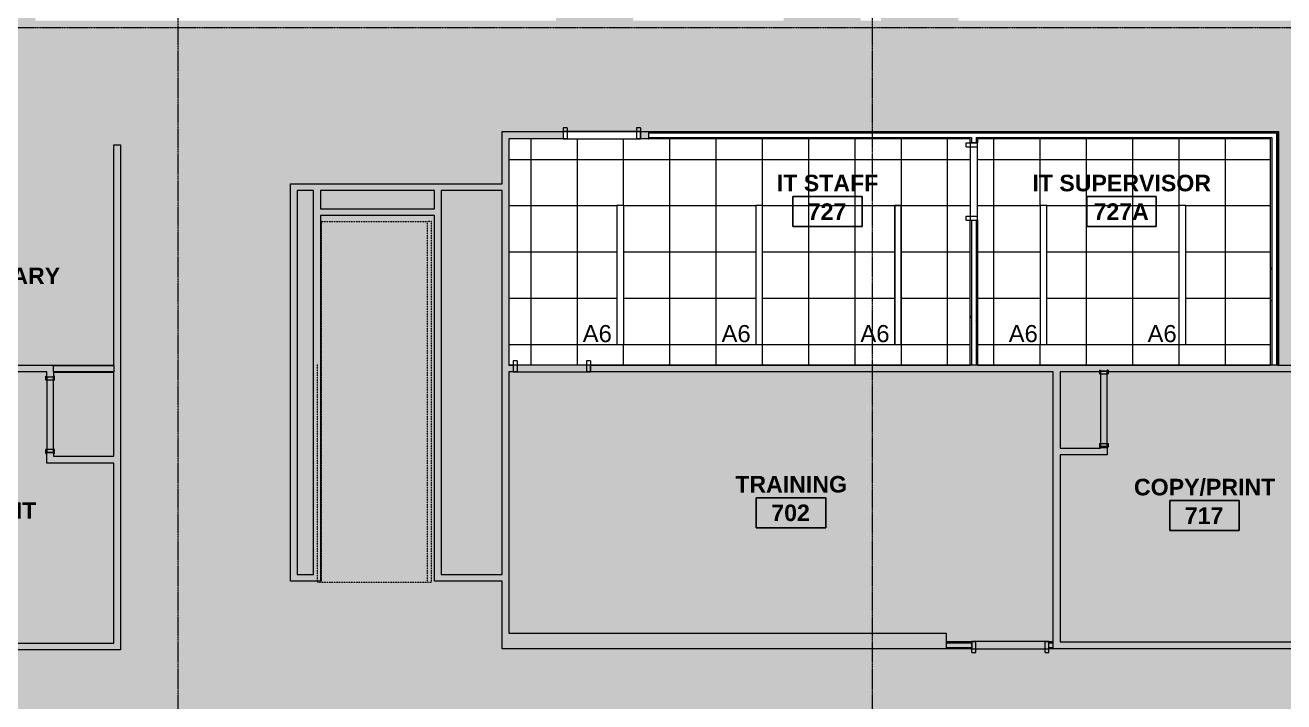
# Model space of a CAD drawing. Header units: inches. Extents: x -203 to 2908, y -968 to 768.
# Drawn here: x 515 to 1168, y 45 to 396 of the extents above; entities that cross this region are included whole.
import ezdxf

# ---------------------------------------------------------------- set-up
doc = ezdxf.new("R2010")
doc.units = ezdxf.units.IN
doc.header["$MEASUREMENT"] = 0
doc.linetypes.add('Grid Line 1_2_', pattern=[0.875, 0.5, -0.125, 0.125, -0.125])
doc.linetypes.add('Overhead 1_16_', pattern=[0.101562, 0.0625, -0.039062])
for name, color, linetype, lineweight in [('A-AREA-IDEN', 2, 'Continuous', 9), ('A-CLNG', 13, 'Continuous', 13), ('A-CLNG-PATT', 13, 'Continuous', 13), ('A-DETL-GENF', 92, 'Continuous', 9), ('A-DETL-THIN', 151, 'Continuous', 9), ('A-DOOR', 31, 'Continuous', 13), ('A-DOOR-FRAM', 31, 'Continuous', 20), ('A-WALL', 113, 'Continuous', 13), ('A-WALL-PATT', 111, 'Continuous', 13), ('E-LITE-EQPM', 33, 'Continuous', 9), ('E-LITE-EQPM-IDEN', 33, 'Continuous', 9), ('I-WALL', 2, 'Continuous', 13), ('S-GRID', 1, 'Continuous', 9), ('S-STRS-MBND', 31, 'Continuous', 13)]:
    doc.layers.add(name, color=color, linetype=linetype, lineweight=lineweight)
doc.styles.add('Arial', font='arial.ttf', dxfattribs={"height": 8.851796})
doc.styles.add('Swis721 Lt BT_B', font='', dxfattribs={"height": 8.583975})
doc.styles.get('Swis721 Lt BT_B').set_extended_font_data('Swis721 Lt BT', bold=True)
pattern_1 = [(0, (0, 0), (30.72, 7.68), [1.267, -21.773, 1.267, -21.773, -122.88]), (0, (0, 0), (30.72, 7.68), [-46.08, 1.267, -44.813, 1.267, -21.773, -53.76]), (0, (0, 0), (30.72, 7.68), [-115.2, 1.267, -14.093, 1.267, -37.133]), (120, (11.52, 3.84), (-22.011075, 22.7643), [1.267, -21.773, 1.267, -21.773, -122.88]), (120, (11.52, 3.84), (-22.011075, 22.7643), [-46.08, 1.267, -44.813, 1.267, -21.773, -53.76]), (120, (11.52, 3.84), (-22.011075, 22.7643), [-115.2, 1.267, -14.093, 1.267, -37.133]), (240, (15.36, 19.2), (-8.708925, -30.4443), [1.267, -21.773, 1.267, -21.773, -122.88]), (240, (15.36, 19.2), (-8.708925, -30.4443), [-46.08, 1.267, -44.813, 1.267, -21.773, -53.76]), (240, (15.36, 19.2), (-8.708925, -30.4443), [-115.2, 1.267, -14.093, 1.267, -37.133])]

# ---------------------------------------------------------------- blocks, each defined once
blk = doc.blocks.new('Single Flush - OTJ_SOLIDFLUSH_ALUM-5610241-LEVEL 7 - RCP')
at = {"layer": 'A-DOOR-FRAM', "color": 8}
for p, q in [((-20, -3.875), (-20, 1.875)), ((-20, 1.875), (-18, 1.875)), ((-18, -3.875), (-18, 1.875)), ((18.000004, -3.875), (18.000004, 1.875)), ((18.000004, 1.875), (20.000004, 1.875)), ((20.000004, -3.875), (20.000004, 1.875)), ((-20, -3.875), (-18, -3.875)), ((18.000004, -3.875), (20.000004, -3.875))]:
    blk.add_line(p, q, dxfattribs=at)
blk = doc.blocks.new('Double Flush - Int-F-WDMF-36_ x 84_-4824208-LEVEL 7 - RCP')
at = {"layer": 'A-DOOR-FRAM', "color": 8}
for p, q in [((-20, 2.25), (-18, 2.25)), ((-20, 2.25), (-20, 1.75)), ((-20, 1.75), (-19.5, 1.75)), ((-19.5, -1.75), (-19.5, 1.75)), ((-18, -2.25), (-18, 2.25)), ((18.000004, -2.25), (18.000004, 2.25)), ((18.000004, 2.25), (20.000004, 2.25)), ((19.500004, 1.75), (20.000004, 1.75)), ((19.500004, -1.75), (19.500004, 1.75)), ((20.000004, 2.25), (20.000004, 1.75)), ((-20, -1.75), (-19.5, -1.75)), ((-20, -2.25), (-20, -1.75)), ((-20, -2.25), (-18, -2.25)), ((18.000004, -2.25), (20.000004, -2.25)), ((19.500004, -1.75), (20.000004, -1.75)), ((20.000004, -2.25), (20.000004, -1.75))]:
    blk.add_line(p, q, dxfattribs=at)
blk = doc.blocks.new('Single Flush - SOLIDFLUSH_ALUM_No Lites-5611453-LEVEL 7 - RCP')
at = {"layer": 'A-DOOR-FRAM'}
for p, q in [((-20, 3.875), (-20, -1.875)), ((-20, 3.875), (-18, 3.875)), ((-18, 3.875), (-18, -1.875)), ((18.000004, 3.875), (18.000004, -1.875)), ((18.000004, 3.875), (20.000004, 3.875)), ((20.000004, 3.875), (20.000004, -1.875)), ((-20, -1.875), (-18, -1.875)), ((18.000004, -1.875), (20.000004, -1.875))]:
    blk.add_line(p, q, dxfattribs=at)
blk = doc.blocks.new('Single Flush - SOLIDFLUSH_ALUM_No Lites-5611443-LEVEL 7 - RCP')
at = {"layer": 'A-DOOR-FRAM'}
for p, q in [((-20, -4), (-20, 1.75)), ((-20, 1.75), (-18, 1.75)), ((-18, -4), (-18, 1.75)), ((18.000004, -4), (18.000004, 1.75)), ((18.000004, 1.75), (20.000004, 1.75)), ((20.000004, -4), (20.000004, 1.75)), ((-20, -4), (-18, -4)), ((18.000004, -4), (20.000004, -4))]:
    blk.add_line(p, q, dxfattribs=at)
blk = doc.blocks.new('Single Flush - SOLIDFLUSH_ALUM__CLEAR VIEWLIGHT-5607659-LEVEL 7 - RCP')
at = {"layer": 'A-DOOR-FRAM'}
for p, q in [((-20, -3.875), (-20, 1.875)), ((-20, 1.875), (-18, 1.875)), ((-18, -3.875), (-18, 1.875)), ((18.000004, -3.875), (18.000004, 1.875)), ((18.000004, 1.875), (20.000004, 1.875)), ((20.000004, -3.875), (20.000004, 1.875)), ((-20, -3.875), (-18, -3.875)), ((18.000004, -3.875), (20.000004, -3.875))]:
    blk.add_line(p, q, dxfattribs=at)
blk = doc.blocks.new('a-light Accolade D5 - Recessed - Ceiling or Wall - 6_0_-5100001-LEVEL 7 - RCP')
at = {"layer": 'E-LITE-EQPM'}
for p, q in [((-35.88, -2.33), (-35.88, 1.06)), ((-35.88, 1.06), (35.93, 1.06)), ((35.93, 1.06), (35.93, -2.33)), ((35.93, -2.33), (-35.88, -2.33))]:
    blk.add_line(p, q, dxfattribs=at)
blk = doc.blocks.new('Room Tag - Room Name and Number-3379422-LEVEL 7 - RCP')
at = {"layer": 'A-AREA-IDEN'}
for p, q in [((-0.1881, -0.1636), (-0.1881, -0.0018)), ((-0.1881, -0.0018), (0.1869, -0.0018)), ((0.1869, -0.0018), (-0.1881, -0.0018)), ((-0.1881, -0.0018), (-0.1881, -0.1636)), ((0.1869, -0.0018), (0.1869, -0.1636)), ((0.1869, -0.1636), (0.1869, -0.0018)), ((0.1869, -0.1636), (-0.1881, -0.1636)), ((-0.1881, -0.1636), (0.1869, -0.1636))]:
    blk.add_line(p, q, dxfattribs=at)

msp = doc.modelspace()

# ---------------------------------------------------------------- hatches: boundary and pattern name
at = {"layer": 'A-CLNG-PATT'}
h = msp.add_hatch(dxfattribs=at)
h.set_pattern_fill('FP_7', color=256, style=0, pattern_type=2)
h.set_pattern_definition([(0, (873.726, 254.325), (0, -24), []), (270, (873.726, 254.325), (-24, -1e-15), [])])
h.paths.add_polyline_path([(766.45, 219.73), (1005.43, 219.73), (1005.43, 336.95), (766.27, 336.95), (766.29, 219.73), (766.44, 219.73)], flags=0)
h.paths.add_polyline_path([(822.26, 230.37), (822.26, 302.37), (825.82, 302.37), (825.82, 230.37)], flags=0)
h.paths.add_polyline_path([(897.82, 230.37), (894.26, 230.37), (894.3, 302.37), (897.82, 302.37), (897.82, 299.43)], flags=0)
h.paths.add_polyline_path([(966.26, 230.37), (966.26, 302.37), (969.82, 302.37), (969.82, 230.37)], flags=0)
h.paths.add_polyline_path([(882.09, 239.73), (881.32, 239.83), (880.54, 240.17), (879.97, 240.61), (879.49, 241.23), (879.19, 241.95), (879.09, 242.73), (879.19, 243.51), (879.49, 244.23), (879.97, 244.85), (880.59, 245.33), (881.32, 245.63), (882.09, 245.73), (882.87, 245.63), (883.59, 245.33), (884.21, 244.85), (884.69, 244.23), (884.99, 243.51), (885.09, 242.73), (884.99, 241.95), (884.69, 241.23), (884.21, 240.61), (883.59, 240.13), (882.87, 239.83)], flags=0)
h.paths.add_polyline_path([(881.78, 310.68), (881, 310.78), (880.28, 311.08), (879.66, 311.56), (879.18, 312.18), (878.88, 312.9), (878.78, 313.68), (878.88, 314.46), (879.18, 315.18), (879.66, 315.8), (880.28, 316.28), (881, 316.58), (881.78, 316.68), (882.55, 316.58), (883.28, 316.28), (883.9, 315.8), (884.38, 315.18), (884.67, 314.46), (884.78, 313.68), (884.67, 312.9), (884.38, 312.18), (883.9, 311.56), (883.28, 311.08), (882.55, 310.78)], flags=0)
h = msp.add_hatch(dxfattribs=at)
h.set_pattern_fill('FP_8', color=256, style=0, pattern_type=2)
h.set_pattern_definition([(0, (1041.726, 278.325), (0, -24), []), (270, (1041.726, 278.325), (-24, -1e-15), [])])
h.paths.add_polyline_path([(1009.23, 219.73), (1161.18, 219.73), (1161.18, 336.95), (1009.18, 336.95), (1009.22, 219.73)], flags=0)
h.paths.add_polyline_path([(1045.21, 230.37), (1041.65, 230.37), (1041.65, 302.37), (1045.21, 302.37), (1045.21, 299.43)], flags=0)
h.paths.add_polyline_path([(1113.65, 230.37), (1113.65, 302.37), (1117.21, 302.37), (1117.21, 230.37)], flags=0)
h.paths.add_polyline_path([(1122.09, 239.73), (1121.32, 239.83), (1120.59, 240.13), (1119.97, 240.61), (1119.49, 241.23), (1119.19, 241.95), (1119.09, 242.73), (1119.19, 243.51), (1119.49, 244.23), (1119.97, 244.85), (1120.59, 245.33), (1121.32, 245.63), (1122.09, 245.73), (1122.87, 245.63), (1123.59, 245.33), (1124.21, 244.85), (1124.69, 244.23), (1124.99, 243.51), (1125.09, 242.73), (1124.99, 241.95), (1124.69, 241.23), (1124.21, 240.61), (1123.59, 240.13), (1122.87, 239.83)], flags=0)
h.paths.add_polyline_path([(1122.09, 310.68), (1121.32, 310.78), (1120.59, 311.08), (1119.97, 311.56), (1119.49, 312.18), (1119.19, 312.9), (1119.09, 313.68), (1119.19, 314.46), (1119.49, 315.18), (1119.97, 315.8), (1120.59, 316.28), (1121.32, 316.58), (1122.09, 316.68), (1122.87, 316.58), (1123.59, 316.28), (1124.21, 315.8), (1124.69, 315.18), (1124.99, 314.46), (1125.09, 313.68), (1124.99, 312.9), (1124.69, 312.18), (1124.21, 311.56), (1123.59, 311.08), (1122.87, 310.78)], flags=0)
at = {"layer": 'A-DETL-GENF'}
h = msp.add_hatch(color=9, dxfattribs=at)
h.paths.add_polyline_path([(131.76, -847.99), (290.74, -780.5), (225.6, -627.04), (211.09, -633.2), (209.28, -628.94), (209.42, -628.88), (203.59, -616.37), (207.78, -614.42), (213.68, -627.08), (295.77, -592.23), (297.58, -596.49), (229.86, -625.23), (295, -778.69), (401.08, -733.65), (335.95, -580.2), (334.4, -580.86), (332.59, -576.6), (420.96, -539.09), (422.76, -543.35), (340.21, -578.39), (405.34, -731.84), (511.69, -686.69), (511.69, -619.13), (494.67, -619.13), (494.67, -614.13), (492.17, -614.13), (492.17, -540), (465.42, -540), (465.42, -525.24), (459.58, -527.72), (457.78, -523.46), (465.42, -520.22), (465.42, -507.38), (497.17, -507.38), (497.17, -511.56), (497.67, -511.56), (497.67, -516.56), (497.17, -516.56), (497.17, -614.13), (658.09, -614.13), (718.7, -588.4), (718.7, -513.05), (720.73, -513.05), (720.73, -508.94), (744.73, -508.94), (744.73, -513.19), (757.98, -510.06), (757.98, -505.44), (677.12, -505.36), (677.12, -505.44), (626.98, -505.44), (626.98, -505.32), (560.67, -505.32), (560.67, -516.56), (537.67, -516.56), (537.67, -511.56), (555.67, -511.56), (555.67, -395.31), (560.67, -395.31), (560.67, -438.44), (560.17, -438.44), (560.17, -441.94), (560.67, -441.94), (560.67, -498.32), (619.98, -498.32), (619.98, -477.94), (626.98, -477.94), (626.98, -501.94), (757.98, -501.94), (757.98, -376.94), (625.46, -376.94), (625.46, -433.44), (624.19, -433.44), (624.19, -433.94), (625.46, -433.94), (625.46, -441.94), (600.17, -441.94), (600.17, -438.44), (621.96, -438.44), (621.96, -303.25), (601.17, -303.25), (601.17, -299.75), (634.61, -299.75), (634.61, -357.01), (793.96, -357.01), (793.96, -230.99), (634.98, -230.99), (634.98, -254.99), (560.67, -254.98), (560.67, -299.75), (561.17, -299.75), (561.17, -303.25), (560.67, -303.25), (560.67, -346.75), (555.67, -346.75), (555.67, -249.98), (575.84, -249.98), (575.84, -200.84), (587.09, -200.84), (587.09, -243.74), (631.48, -243.74), (631.48, -224.99), (675.98, -224.99), (675.98, -160.84), (555.74, -160.84), (555.74, 0.66), (596.73, 0.66), (596.73, -16.34), (638.73, -16.34), (638.73, 0.66), (700.73, 0.66), (700.73, -16.34), (742.73, -16.34), (742.73, 0.66), (804.73, 0.66), (804.73, -16.34), (846.73, -16.34), (846.73, 0.66), (908.73, 0.66), (908.73, -16.34), (950.73, -16.34), (950.73, 0.66), (993.73, 0.66), (993.73, -121.74), (988.73, -121.74), (988.73, -121.34), (980.11, -121.34), (980.11, -122.59), (769.74, -122.59), (769.74, -217.72), (963.74, -217.72), (963.74, -199.94), (988.73, -199.94), (988.73, -161.74), (993.73, -161.74), (993.73, -227.33), (968.74, -227.33), (968.74, -227.44), (963.74, -227.44), (963.74, -224.72), (769.74, -224.72), (769.74, -224.99), (799.96, -224.99), (799.96, -303.86), (963.74, -303.86), (963.74, -267.44), (968.74, -267.44), (968.74, -284.3), (1048.58, -284.3), (1048.57, -116.84), (1052.07, -116.84), (1052.06, -76.84), (1048.57, -76.84), (1048.56, 0.1), (1552.61, 0.1), (1552.61, 338), (1723.3, 338), (1723.3, 351.59), (1731.86, 351.59), (1731.86, 355.59), (1736.48, 355.59), (1736.48, 351.59), (1910.23, 351.59), (1910.23, 580.43), (-120.35, 580.43), (-120.35, 406.96), (53.87, 406.96), (53.87, 426.96), (70.73, 426.96), (70.73, 422.34), (58.49, 422.34), (58.49, 402.34), (58.05, 402.34), (58.05, 327.65), (54.3, 327.65), (54.3, 402.34), (-120.35, 402.34), (-120.35, 286.96), (54.3, 286.96), (54.3, 287.65), (58.05, 287.65), (58.05, 279.65), (54.3, 279.65), (54.3, 282.34), (-120.35, 282.34), (-120.35, 166.96), (54.3, 166.96), (54.3, 239.65), (58.05, 239.65), (58.05, 160.65), (54.3, 160.65), (54.3, 162.34), (-120.35, 162.34), (-120.35, 0.55), (-80.76, 0.55), (-80.76, -12.89), (54.3, -12.89), (54.3, 120.65), (58.05, 120.65), (58.05, -20.2), (54.3, -20.2), (54.3, -17.52), (-80.76, -17.52), (-80.76, -30.95), (-120.35, -30.95), (-120.35, -193.04), (54.3, -193.04), (54.3, -60.2), (58.05, -60.2), (58.05, -218.21), (72.52, -252.29), (69.07, -253.76), (54.3, -218.97), (54.3, -197.66), (-120.35, -197.66), (-120.35, -254.17), (-74.96, -361.1), (84.5, -290.1), (84.7, -290.58), (88.16, -289.11), (140.82, -413.14), (137.36, -414.61), (86.31, -294.36), (-73.15, -365.35), (42.67, -638.13), (201.92, -566.67), (175.4, -504.2), (178.85, -502.74), (207.15, -569.39), (190.31, -576.95), (190.88, -578.17), (186.68, -580.12), (186.09, -578.85), (44.47, -642.39), (120.79, -822.14)], flags=0)
h.paths.add_polyline_path([(225.76, -805.76), (216.38, -783.67), (238.47, -774.29), (247.85, -796.38), (232.98, -802.69)], flags=0)
h.paths.add_polyline_path([(446.67, -711.97), (437.29, -689.88), (459.38, -680.5), (468.76, -702.59), (455.33, -708.29)], flags=0)
h.paths.add_polyline_path([(516.31, -684.73), (893.34, -524.65), (967.94, -524.65), (967.94, -523.31), (944.23, -523.31), (944.23, -523.6), (744.73, -523.6), (744.73, -532.94), (723.7, -532.94), (723.7, -561.42), (744.73, -561.42), (744.73, -585.42), (723.7, -585.42), (723.7, -591.71), (659.11, -619.13), (590.81, -619.13), (590.81, -647.06), (516.73, -647.06), (516.73, -643.56), (587.31, -643.56), (587.31, -619.13), (516.31, -619.13), (516.31, -647.06)], flags=0)
h.paths.add_polyline_path([(494.8, -99.48), (491.3, -99.48), (491.29, -3.4), (380.79, -3.4), (380.8, -149.23), (491.3, -149.22), (491.31, -139.48), (494.8, -139.48), (494.8, -99.48)], flags=0)
h.paths.add_polyline_path([(262.35, -545.88), (246.3, -508.06), (353.1, -462.71), (227.52, -166.92), (120.79, -212.45), (111.01, -189.4), (111.01, 5.62), (114.76, 5.62), (114.76, -29.22), (206.98, -29.22), (206.98, 5.62), (253.21, 5.62), (256.4, 0.1), (258.31, 0.1), (258.31, -3.4), (257.26, -3.4), (257.26, -33.09), (236.48, -33.09), (236.48, -149.24), (377.3, -149.23), (377.29, -3.4), (298.31, -3.4), (298.31, 0.1), (494.79, 0.1), (494.81, -201.31), (491.31, -201.31), (491.3, -152.72), (236.48, -152.74), (236.48, -179.07), (297.94, -323.84), (491.32, -323.82), (491.32, -321.75), (494.82, -321.75), (494.83, -446.72), (415.96, -480.36), (414.59, -477.14), (491.33, -444.4), (491.32, -327.32), (299.43, -327.34), (370.94, -495.76), (377.8, -492.83), (379.17, -496.05), (369.08, -500.35), (354.47, -465.93), (287.28, -494.46), (301.97, -529.06), (263.06, -545.58)], flags=0)
h.paths.add_polyline_path([(263.06, -541.78), (297.38, -527.21), (284.06, -495.83), (271.83, -501.02), (281.21, -523.11), (259.11, -532.49), (262.35, -540.12)], flags=0)
h.paths.add_polyline_path([(3.31, -538.98), (-6.07, -516.89), (16.02, -507.51), (19.36, -515.37), (155.59, -457.53), (153, -451.43), (156.45, -449.96), (163.22, -465.92), (159.77, -467.38), (157.39, -461.78), (21.16, -519.62), (25.4, -529.6), (16.02, -533.58)], flags=0)
h.paths.add_polyline_path([(492.01, -535.38), (492.17, -535.38), (492.17, -532.94), (471.73, -532.94), (471.73, -512), (470.05, -512.04), (470.05, -535.38), (471.73, -535.38)], flags=0)
h.paths.add_polyline_path([(1595.74, -524.65), (1723.7, -524.65), (1723.7, -377.36), (1552.61, -377.36), (1552.61, -347.49), (1539.3, -347.49), (1539.3, -343.74), (1552.61, -343.74), (1552.61, -123.41), (1491.14, -123.41), (1491.14, -287.8), (1483.46, -287.8), (1483.46, -284.3), (1487.64, -284.3), (1487.64, -123.74), (1052.07, -123.74), (1052.08, -284.3), (1443.46, -284.3), (1443.46, -287.8), (1413.3, -287.8), (1413.3, -343.74), (1450.3, -343.74), (1450.3, -347.49), (1376.3, -347.49), (1376.3, -524.65), (1491.98, -524.65), (1491.98, -347.49), (1490.3, -347.49), (1490.3, -343.74), (1499.3, -343.74), (1499.3, -347.49), (1496.61, -347.49), (1496.61, -524.65), (1566.73, -524.65)], flags=0)
h.paths.add_polyline_path([(1542.73, -523.31), (1542.73, -499.31), (1566.73, -499.31), (1566.73, -523.31), (1552.61, -523.31)], flags=0)
h.paths.add_polyline_path([(744.73, -520.1), (940.73, -520.1), (940.73, -497.31), (944.23, -497.31), (944.23, -500.81), (963.74, -500.81), (963.74, -457.44), (946.48, -457.44), (946.48, -308.86), (799.96, -308.86), (799.96, -363.01), (625.46, -363.01), (625.46, -370.94), (763.98, -370.94), (763.98, -513.56), (744.73, -513.56), (744.73, -520.02)], flags=0)
h.paths.add_polyline_path([(963.74, -452.44), (963.74, -308.86), (951.48, -308.86), (951.48, -452.44)], flags=0)
h.paths.add_polyline_path([(631.11, -357.01), (631.11, -303.25), (625.46, -303.25), (625.46, -357.01)], flags=0)
h.paths.add_polyline_path([(491.32, -281.75), (491.32, -225.31), (471.73, -225.31), (471.73, -201.31), (494.81, -201.31), (494.81, -281.75), (491.32, -281.75)], flags=0)
h.paths.add_polyline_path([(739.48, -224.99), (766.24, -224.99), (766.24, -204.81), (679.48, -204.81), (679.48, -224.99), (681.53, -224.99)], flags=0)
h.paths.add_polyline_path([(766.24, -201.31), (766.24, -119.34), (679.48, -119.34), (679.48, -201.31), (739.48, -201.31)], flags=0)
h.paths.add_polyline_path([(232.98, -170.83), (232.98, -164.59), (230.74, -165.55), (232.87, -170.56)], flags=0)
h.paths.add_polyline_path([(668.23, -146.84), (668.23, -111.34), (771.73, -111.34), (771.73, -24.34), (569.74, -24.34), (569.74, -146.84), (584.66, -146.84)], flags=0)
h.paths.add_polyline_path([(1052.07, -120.24), (1162.56, -120.24), (1162.56, -3.4), (1052.06, -3.4), (1052.07, -120.24)], flags=0)
h.paths.add_polyline_path([(1203.94, -120.24), (1487.64, -120.24), (1487.64, -117.99), (1491.14, -117.99), (1491.14, -77.99), (1487.64, -77.99), (1487.64, -3.4), (1268.73, -3.4), (1268.73, -29.34), (1240.73, -29.34), (1240.73, -3.4), (1166.06, -3.4), (1166.06, -120.24)], flags=0)
h.paths.add_polyline_path([(775.23, -111.34), (979.73, -111.34), (979.73, -24.34), (775.23, -24.34), (775.23, -97.33)], flags=0)
h.paths.add_polyline_path([(253.51, -29.34), (253.51, -1.91), (251.19, 2.12), (210.48, 2.12), (210.48, -29.22), (220.73, -29.22), (220.73, -1.34), (248.73, -1.34), (248.73, -29.34)], flags=0)
h.paths.add_polyline_path([(-120.35, -27.45), (-84.26, -27.45), (-84.26, -27.34), (-117.75, -27.34), (-117.75, -2.95), (-120.35, -2.95), (-120.35, -27.34)], flags=0)
h.paths.add_polyline_path([(364.85, 72.69), (159.58, 72.67), (159.58, 76.17), (236.85, 76.18), (236.85, 164.65), (114.51, 164.64), (114.51, 76.17), (119.58, 76.17), (119.58, 72.67), (111.01, 72.67), (111.01, 168.14), (236.84, 168.15), (236.84, 330.14), (118.59, 330.14), (118.59, 333.64), (240.34, 333.64), (240.34, 219.65), (561.34, 219.65), (561.34, 333.9), (564.84, 333.9), (564.85, 72.2), (435.18, 72.2), (435.18, 104.84), (438.68, 104.84), (438.68, 75.7), (561.35, 75.7), (561.34, 168.96), (526.67, 168.96), (526.7, 174.46), (530.17, 174.46), (530.17, 172.46), (561.34, 172.46), (561.34, 215.96), (530.17, 215.96), (530.17, 213.46), (526.67, 213.46), (526.67, 216.15), (402.59, 216.15), (402.6, 140.7), (439.25, 140.7), (439.25, 137.2), (361.25, 137.2), (361.25, 140.7), (382.34, 140.7), (382.34, 216.15), (240.34, 216.15), (240.35, 76.18), (361.35, 76.19), (361.35, 102.19), (364.85, 102.19), (364.85, 76.18)], flags=0)
h.paths.add_polyline_path([(1048.55, 72.75), (1048.55, 216.22), (808.52, 216.2), (808.52, 219.7), (768.52, 219.69), (768.52, 216.19), (766.27, 216.19), (766.27, 80.75), (992.98, 80.75), (992.98, 72.75), (762.77, 72.75), (762.77, 107.71), (727.68, 107.71), (727.68, 297.2), (668.48, 297.2), (668.48, 107.71), (652.98, 107.71), (652.98, 313.68), (762.77, 313.68), (762.77, 340.7), (1165.23, 340.7), (1165.23, 219.73), (1487.62, 219.75), (1487.62, 333.75), (1491.12, 333.75), (1491.12, 213.95), (1487.62, 213.95), (1487.62, 216.25), (1376.43, 216.24), (1376.43, 76.27), (1487.62, 76.28), (1487.62, 173.95), (1491.12, 173.95), (1491.12, 72.78), (1248.55, 72.76), (1248.55, 102.26), (1252.05, 102.26), (1252.05, 76.26), (1372.93, 76.27), (1372.93, 216.24), (1214.29, 216.23), (1214.3, 179.03), (1252.05, 179.03), (1252.05, 175.53), (1231.05, 175.53), (1231.05, 140.76), (1252.05, 140.76), (1252.05, 137.26), (1173.05, 137.26), (1173.05, 140.76), (1210.8, 140.76), (1210.79, 216.23), (1076.5, 216.22), (1076.5, 216.65), (1073, 216.65), (1073, 216.22), (1052.05, 216.22), (1052.05, 176.65), (1073, 176.65), (1073, 177.65), (1076.5, 177.65), (1076.5, 173.15), (1052.05, 173.15), (1052.05, 76.25), (1173.05, 76.26), (1173.05, 102.26), (1176.55, 102.26), (1176.55, 72.76), (1048.55, 72.75)], flags=0)
h.paths.add_polyline_path([(762.77, 111.21), (762.77, 310.18), (731.18, 310.18), (731.18, 111.21), (739.48, 111.21)], flags=0)
h.paths.add_polyline_path([(656.48, 111.21), (664.98, 111.21), (664.98, 310.18), (656.48, 310.18), (656.48, 119.71)], flags=0)
h.paths.add_polyline_path([(399.1, 140.7), (399.09, 216.15), (385.84, 216.15), (385.84, 140.7), (399.09, 140.7)], flags=0)
h.paths.add_polyline_path([(1227.55, 140.76), (1227.55, 175.53), (1214.3, 175.53), (1214.3, 140.76)], flags=0)
h.paths.add_polyline_path([(668.48, 300.7), (727.68, 300.7), (727.68, 310.18), (668.48, 310.18), (668.48, 309.16)], flags=0)
h.paths.add_polyline_path([(1731.86, 395.59), (1731.86, 410.27), (1678.92, 410.27), (1678.92, 398.15), (1599.73, 398.15), (1599.73, 402.77), (1674.3, 402.77), (1674.3, 414.9), (1731.86, 414.9), (1731.86, 580.15), (1736.48, 580.15), (1736.48, 395.59)], flags=0)
h.paths.add_polyline_path([(1552.17, 398.15), (1548.73, 398.15), (1548.73, 402.77), (1552.17, 402.77), (1552.17, 548.15), (1556.8, 548.15), (1556.8, 402.77), (1559.73, 402.77), (1559.73, 398.15), (1552.61, 398.15)], flags=0)
h.paths.add_polyline_path([(1487.62, 398.15), (1299.73, 398.15), (1299.73, 402.77), (1432.42, 402.77), (1432.42, 580.15), (1437.05, 580.15), (1437.05, 402.77), (1508.73, 402.77), (1508.73, 398.15), (1491.12, 398.15)], flags=0)
h.paths.add_polyline_path([(1259.73, 398.15), (1248.73, 398.15), (1248.73, 402.77), (1252.17, 402.77), (1252.17, 550.15), (1256.8, 550.15), (1256.8, 402.77), (1259.73, 402.77)], flags=0)
h.paths.add_polyline_path([(1045.21, 398.15), (999.23, 398.15), (999.23, 402.77), (1132.42, 402.77), (1132.42, 580.15), (1137.05, 580.15), (1137.05, 402.77), (1208.73, 402.77), (1208.73, 398.15), (1049.12, 398.15)], flags=0)
h.paths.add_polyline_path([(959.23, 398.15), (948.73, 398.15), (948.73, 402.77), (952.17, 402.77), (952.17, 548.65), (956.8, 548.65), (956.8, 402.77), (959.23, 402.77)], flags=0)
h.paths.add_polyline_path([(832.42, 398.15), (830.73, 398.15), (830.73, 402.77), (832.42, 402.77), (832.42, 580.15), (837.05, 580.15), (837.05, 402.77), (908.73, 402.77), (908.73, 398.15), (837.05, 398.15)], flags=0)
h.paths.add_polyline_path([(656.48, 398.15), (520.73, 398.15), (520.73, 402.77), (652.42, 402.77), (652.42, 580.15), (657.05, 580.15), (657.05, 402.77), (790.73, 402.77), (790.73, 398.15), (657.05, 398.15)], flags=0)
h.paths.add_polyline_path([(480.73, 398.15), (470.73, 398.15), (470.73, 402.77), (472.42, 402.77), (472.42, 580.15), (477.05, 580.15), (477.05, 402.77), (480.73, 402.77)], flags=0)
h.paths.add_polyline_path([(280.73, 398.15), (280.73, 402.77), (352.42, 402.77), (352.42, 580.15), (357.05, 580.15), (357.05, 402.77), (430.73, 402.77), (430.73, 398.15), (352.42, 398.15)], flags=0)
h.paths.add_polyline_path([(240.73, 398.15), (229.73, 398.15), (229.73, 402.77), (232.42, 402.77), (232.42, 550.15), (237.05, 550.15), (237.05, 402.77), (240.73, 402.77)], flags=0)
h.paths.add_polyline_path([(117.05, 398.15), (112.42, 398.15), (112.42, 422.34), (110.73, 422.34), (110.73, 426.96), (112.42, 426.96), (112.42, 580.15), (117.05, 580.15), (117.05, 402.77), (189.73, 402.77), (189.73, 398.15), (118.59, 398.15)], flags=0)
h.paths.add_polyline_path([(222.73, 487.66), (222.73, 577.15), (246.73, 577.15), (246.73, 553.15), (222.73, 553.15)], flags=0)
h.paths.add_polyline_path([(1552.17, 553.15), (1542.73, 553.15), (1542.73, 577.15), (1566.73, 577.15), (1566.73, 553.15), (1552.61, 553.15)], flags=0)
h.paths.add_polyline_path([(1252.42, 553.15), (1242.73, 553.15), (1242.73, 577.15), (1266.73, 577.15), (1266.73, 553.15), (1256.8, 553.15)], flags=0)
h.paths.add_polyline_path([(966.73, 553.15), (942.73, 553.15), (942.73, 577.15), (966.73, 577.15)], flags=0)
h.paths.add_polyline_path([(620.73, 553.15), (596.73, 553.15), (596.73, 577.15), (620.73, 577.15)], flags=0)
h.paths.add_polyline_path([(-15.27, 553.15), (-39.27, 553.15), (-39.27, 577.15), (-15.27, 577.15)], flags=0)
at = {"layer": 'A-WALL-PATT', "lineweight": 9}
for points in [[(766.27, 80.75), (766.27, 340.7), (762.77, 340.7), (762.77, 80.75)], [(561.34, 219.65), (564.84, 219.65), (564.84, 333.9), (561.34, 333.9), (561.34, 299.43)], [(668.48, 310.18), (727.68, 310.18), (727.68, 313.68), (652.98, 313.68), (652.98, 310.18), (664.98, 310.18)], [(731.18, 111.21), (731.18, 313.68), (727.68, 313.68), (727.68, 111.21)], [(762.77, 310.18), (762.77, 313.68), (731.18, 313.68), (731.18, 310.18), (739.48, 310.18)], [(656.48, 107.71), (656.48, 310.18), (652.98, 310.18), (652.98, 107.71)], [(664.98, 111.21), (668.48, 111.21), (668.48, 310.18), (664.98, 310.18), (664.98, 299.43)], [(668.48, 297.2), (727.68, 297.2), (727.68, 300.7), (668.48, 300.7), (668.48, 299.43)], [(561.34, 215.96), (561.34, 215.96), (561.34, 216.15), (530.17, 216.15), (530.17, 215.96), (561.34, 215.96)], [(561.35, 72.2), (564.85, 72.2), (564.84, 216.15), (561.34, 216.15), (561.35, 75.7)], [(1048.56, 72.75), (1052.05, 72.75), (1052.05, 216.22), (1048.55, 216.22), (1048.55, 72.75)], [(1052.05, 173.15), (1076.5, 173.15), (1076.5, 176.65), (1052.05, 176.65)], [(1076.5, 176.65), (1076.5, 177.65), (1073, 177.65), (1073, 176.65)], [(561.34, 168.96), (561.34, 168.96), (561.34, 172.46), (530.17, 172.46), (530.17, 168.96)], [(664.98, 107.71), (668.48, 107.71), (668.48, 111.21), (656.48, 111.21), (656.48, 107.71), (664.92, 107.71)], [(762.65, 107.71), (762.77, 107.71), (762.77, 111.21), (727.68, 111.21), (727.68, 107.71), (739.48, 107.71)], [(980.11, 72.75), (992.98, 72.75), (992.98, 80.75), (762.77, 80.75), (762.77, 72.75), (894.3, 72.75)], [(561.34, 72.2), (561.35, 72.2), (561.34, 75.7), (438.68, 75.7), (438.68, 72.2), (555.74, 72.2)], [(1052.05, 72.75), (1176.55, 72.76), (1176.55, 76.26), (1052.05, 76.25)]]:
    msp.add_hatch(color=7, dxfattribs=at).paths.add_polyline_path(points, flags=0)
h = msp.add_hatch(color=7, dxfattribs=at)
h.paths.add_polyline_path([(790.73, 336.95), (794.43, 336.95), (794.43, 340.7), (766.27, 340.7), (766.27, 336.95)], flags=0)
h.paths.add_polyline_path([(838.6, 336.95), (838.6, 340.7), (834.43, 340.7), (834.43, 336.95)], flags=0)
h = msp.add_hatch(dxfattribs=at)
h.set_pattern_fill('FP_1', color=256, style=0, pattern_type=2)
h.set_pattern_definition(pattern_1)
h.paths.add_polyline_path([(838.85, 340.07), (1164.31, 340.07), (1164.31, 340.7), (838.85, 340.7)], flags=0)
h = msp.add_hatch(dxfattribs=at)
h.set_pattern_fill('FP_1', color=256, style=0, pattern_type=2)
h.set_pattern_definition(pattern_1)
h.paths.add_polyline_path([(1161.18, 336.95), (1161.18, 337.57), (1008.56, 337.57), (1008.56, 336.95), (1126.53, 336.95)], flags=0)
h.paths.add_polyline_path([(966.26, 336.95), (1006.06, 336.95), (1006.06, 337.57), (838.85, 337.57), (838.85, 336.95), (897.82, 336.95)], flags=0)
h = msp.add_hatch(dxfattribs=at)
h.set_pattern_fill('FP_1', color=256, style=0, pattern_type=2)
h.set_pattern_definition(pattern_1)
h.paths.add_polyline_path([(1005.43, 219.73), (1006.06, 219.73), (1006.06, 294.82), (1005.43, 294.82), (1005.43, 230.37)], flags=0)
h.paths.add_polyline_path([(1005.43, 334.82), (1006.06, 334.82), (1006.06, 336.95), (1005.43, 336.95)], flags=0)
h = msp.add_hatch(dxfattribs=at)
h.set_pattern_fill('FP_1', color=256, style=0, pattern_type=2)
h.set_pattern_definition(pattern_1)
h.paths.add_polyline_path([(1008.56, 219.73), (1009.18, 219.73), (1009.18, 294.82), (1008.56, 294.82), (1008.56, 230.37)], flags=0)
h.paths.add_polyline_path([(1009.18, 334.82), (1009.18, 336.95), (1008.56, 336.94), (1008.56, 334.82)], flags=0)
h = msp.add_hatch(dxfattribs=at)
h.set_pattern_fill('FP_1', color=256, style=0, pattern_type=2)
h.set_pattern_definition(pattern_1)
h.paths.add_polyline_path([(1161.81, 219.73), (1161.81, 337.57), (1161.18, 337.57), (1161.18, 219.73)], flags=0)
h = msp.add_hatch(color=7, dxfattribs=at)
h.paths.add_polyline_path([(564.84, 216.15), (564.84, 216.15), (564.84, 219.65), (561.34, 219.65), (561.34, 216.15)], flags=0)
h.paths.add_polyline_path([(561.34, 216.15), (561.34, 219.65), (240.34, 219.65), (240.34, 216.15), (561.34, 216.15)], flags=0)
h = msp.add_hatch(color=7, dxfattribs=at)
h.paths.add_polyline_path([(530.17, 168.96), (530.17, 174.46), (526.67, 174.46), (526.67, 168.96)], flags=0)
h.paths.add_polyline_path([(530.17, 213.46), (530.17, 216.15), (526.67, 216.15), (526.67, 213.46)], flags=0)
h = msp.add_hatch(color=7, dxfattribs=at)
h.paths.add_polyline_path([(766.27, 216.19), (768.52, 216.19), (768.52, 219.69), (766.27, 219.69)], flags=0)
h.paths.add_polyline_path([(808.52, 216.2), (1073, 216.22), (1073, 216.65), (1076.5, 216.65), (1076.5, 216.22), (1487.62, 216.25), (1487.62, 219.75), (808.52, 219.69)], flags=0)

# ---------------------------------------------------------------- linework, layer by layer
at = {"layer": 'A-CLNG'}
for p, q in [((838.6, 336.95), (838.85, 336.95)), ((822.26, 302.37), (822.26, 230.37)), ((825.82, 302.37), (822.26, 302.37)), ((825.82, 230.37), (825.82, 302.37)), ((894.26, 302.37), (894.26, 230.37)), ((897.82, 302.37), (894.26, 302.37)), ((897.82, 230.37), (897.82, 302.37)), ((966.26, 302.37), (966.26, 230.37)), ((969.82, 302.37), (966.26, 302.37)), ((969.82, 230.37), (969.82, 302.37)), ((1041.65, 302.37), (1041.65, 230.37)), ((1045.21, 302.37), (1041.65, 302.37)), ((1045.21, 230.37), (1045.21, 302.37)), ((1113.65, 302.37), (1113.65, 230.37)), ((1117.21, 302.37), (1113.65, 302.37)), ((1117.21, 230.37), (1117.21, 302.37)), ((822.26, 230.37), (825.82, 230.37)), ((894.26, 230.37), (897.82, 230.37)), ((966.26, 230.37), (969.82, 230.37)), ((1041.65, 230.37), (1045.21, 230.37)), ((1113.65, 230.37), (1117.21, 230.37))]:
    msp.add_line(p, q, dxfattribs=at)
at = {"layer": 'A-DETL-THIN'}
for p, q in [((794.43, 340.7), (834.43, 340.7)), ((838.6, 340.7), (1165.23, 340.7)), ((1165.23, 340.7), (1165.23, 219.73)), ((1161.18, 219.73), (766.27, 219.73))]:
    msp.add_line(p, q, dxfattribs=at)
at = {"layer": 'A-WALL'}
for p, q in [((838.85, 340.07), (1164.31, 340.07)), ((1164.31, 340.07), (1164.31, 219.73)), ((838.85, 337.57), (1006.06, 337.57)), ((1006.06, 337.57), (1006.06, 334.82)), ((1008.56, 337.57), (1008.56, 334.82)), ((1008.56, 337.57), (1161.81, 337.57)), ((1161.81, 337.57), (1161.81, 219.73)), ((1006.06, 294.82), (1006.06, 219.71)), ((1008.56, 294.82), (1008.56, 219.71)), ((1009.18, 219.71), (1005.43, 219.71)), ((1164.93, 219.73), (1161.18, 219.73)), ((992.98, 75.87), (1006.3, 75.87)), ((992.98, 73.37), (1006.3, 73.37)), ((1046.3, 75.87), (1048.55, 75.87)), ((1046.3, 73.37), (1048.55, 73.37))]:
    msp.add_line(p, q, dxfattribs=at)
at = {"layer": 'A-WALL', "color": 8, "lineweight": 20}
for p, q in [((762.77, 72.75), (762.77, 80.75)), ((766.27, 80.75), (992.98, 80.75)), ((992.98, 80.75), (992.98, 72.75)), ((992.98, 72.75), (762.77, 72.75))]:
    msp.add_line(p, q, dxfattribs=at)
at = {"layer": 'I-WALL', "color": 8, "lineweight": 20}
for p, q in [((762.77, 313.68), (762.77, 340.7)), ((762.77, 340.7), (794.43, 340.7)), ((794.43, 340.7), (794.43, 336.95)), ((834.43, 336.95), (834.43, 340.7)), ((834.43, 340.7), (838.6, 340.7)), ((838.6, 340.7), (838.6, 336.95)), ((561.34, 219.65), (561.34, 333.9)), ((561.34, 333.9), (564.84, 333.9)), ((564.84, 333.9), (564.84, 219.65)), ((766.27, 336.95), (766.27, 219.69)), ((794.43, 336.95), (766.27, 336.95)), ((838.6, 336.95), (834.43, 336.95)), ((652.98, 313.68), (762.77, 313.68)), ((652.98, 107.71), (652.98, 313.68)), ((664.98, 310.18), (656.48, 310.18)), ((656.48, 310.18), (656.48, 111.21)), ((664.98, 111.21), (664.98, 310.18)), ((727.68, 310.18), (668.48, 310.18)), ((668.48, 310.18), (668.48, 300.7)), ((727.68, 300.7), (727.68, 310.18)), ((762.77, 310.18), (731.18, 310.18)), ((731.18, 310.18), (731.18, 111.21)), ((762.77, 111.21), (762.77, 310.18)), ((668.48, 300.7), (727.68, 300.7)), ((668.48, 297.2), (668.48, 107.71)), ((727.68, 297.2), (668.48, 297.2)), ((727.68, 107.71), (727.68, 297.2)), ((240.34, 219.65), (561.34, 219.65)), ((526.67, 216.15), (402.59, 216.15)), ((526.67, 213.46), (526.67, 216.15)), ((530.17, 219.46), (561.34, 219.46)), ((530.17, 216.15), (530.17, 219.46)), ((561.34, 216.15), (530.17, 216.15)), ((561.34, 215.96), (530.17, 215.96)), ((530.17, 215.96), (530.17, 213.46)), ((561.34, 219.46), (561.34, 216.15)), ((561.34, 172.46), (561.34, 215.96)), ((564.84, 219.65), (564.85, 72.2)), ((766.27, 219.69), (768.52, 219.69)), ((766.27, 216.19), (766.27, 80.75)), ((768.52, 216.19), (766.27, 216.19)), ((768.52, 219.69), (768.52, 216.19)), ((808.52, 219.7), (1005.43, 219.71)), ((808.52, 216.2), (808.52, 219.7)), ((1048.55, 216.22), (808.52, 216.2)), ((1009.18, 219.71), (1161.18, 219.73)), ((1048.55, 72.75), (1048.55, 216.22)), ((1052.05, 216.22), (1052.05, 176.65)), ((1073, 216.22), (1052.05, 216.22)), ((1076.5, 216.65), (1073, 216.65)), ((1073, 216.65), (1073, 216.22)), ((1076.5, 216.22), (1076.5, 216.65)), ((1210.79, 216.23), (1076.5, 216.22)), ((1164.93, 219.73), (1487.62, 219.75)), ((530.17, 213.46), (526.67, 213.46)), ((1052.05, 176.65), (1073, 176.65)), ((1073, 176.65), (1073, 177.65)), ((1073, 177.65), (1076.5, 177.65)), ((1076.5, 177.65), (1076.5, 173.15)), ((526.67, 168.96), (526.67, 174.46)), ((526.67, 174.46), (530.17, 174.46)), ((530.17, 174.46), (530.17, 172.46)), ((530.17, 172.46), (561.34, 172.46)), ((1052.05, 173.15), (1052.05, 76.25)), ((1076.5, 173.15), (1052.05, 173.15)), ((561.34, 168.96), (526.67, 168.96)), ((561.35, 75.7), (561.34, 168.96)), ((656.48, 111.21), (664.98, 111.21)), ((731.18, 111.21), (762.77, 111.21)), ((668.48, 107.71), (652.98, 107.71)), ((762.77, 107.71), (727.68, 107.71)), ((762.77, 80.75), (762.77, 107.71)), ((564.85, 72.2), (435.18, 72.2)), ((438.68, 75.7), (561.35, 75.7)), ((1176.55, 72.76), (1048.55, 72.75)), ((1052.05, 76.25), (1173.05, 76.26))]:
    msp.add_line(p, q, dxfattribs=at)
at = {"layer": 'I-WALL', "color": 55, "lineweight": 9}
for p, q in [((834.43, 340.7), (794.43, 340.7)), ((794.43, 336.95), (834.43, 336.95)), ((808.52, 219.7), (768.52, 219.69)), ((768.52, 216.19), (808.52, 216.2)), ((1073, 216.22), (1073, 177.65)), ((1076.5, 177.65), (1076.5, 216.22)), ((526.67, 213.46), (526.67, 174.46)), ((530.17, 174.46), (530.17, 213.46))]:
    msp.add_line(p, q, dxfattribs=at)
at = {"layer": 'I-WALL'}
for p, q in [((838.85, 336.95), (838.85, 340.7)), ((838.85, 340.7), (1164.93, 340.7)), ((1164.93, 340.7), (1164.93, 219.73)), ((1005.43, 336.95), (838.85, 336.95)), ((1005.43, 334.82), (1005.43, 336.95)), ((1009.18, 334.82), (1005.43, 334.82)), ((1009.18, 336.95), (1009.18, 334.82)), ((1161.18, 336.95), (1009.18, 336.95)), ((1161.18, 219.73), (1161.18, 336.95)), ((1005.43, 219.71), (1005.43, 294.82)), ((1005.43, 294.82), (1009.18, 294.82)), ((1009.18, 294.82), (1009.18, 219.71)), ((992.98, 76.5), (1006.3, 76.5)), ((1006.3, 72.75), (992.98, 72.75)), ((1006.3, 76.5), (1006.3, 72.75)), ((1046.3, 72.75), (1046.3, 76.5)), ((1046.3, 76.5), (1048.55, 76.5)), ((1048.55, 72.75), (1046.3, 72.75))]:
    msp.add_line(p, q, dxfattribs=at)
at = {"layer": 'I-WALL', "lineweight": 9}
for p, q in [((1005.43, 334.82), (1005.43, 294.82)), ((1009.18, 294.82), (1009.18, 334.82)), ((1046.3, 76.5), (1006.3, 76.5)), ((1006.3, 72.75), (1046.3, 72.75))]:
    msp.add_line(p, q, dxfattribs=at)
at = {"layer": 'S-GRID', "linetype": 'Grid Line 1_2_'}
for p, q in [((594.73, -968.26), (594.73, 744.46)), ((954.73, -968.26), (954.73, 744.46)), ((-203.03, 394.69), (2046, 394.69))]:
    msp.add_line(p, q, dxfattribs=at)
at = {"layer": 'S-STRS-MBND', "color": 55, "linetype": 'Overhead 1_16_', "lineweight": 9}
for p, q in [((669.05, 294.15), (668.48, 294.15)), ((669.05, 107.15), (669.05, 294.15)), ((669.05, 294.15), (724.05, 294.15)), ((726.05, 294.15), (724.05, 294.15)), ((724.05, 107.15), (724.05, 294.15)), ((726.05, 107.15), (726.05, 294.15)), ((667.05, 107.15), (667.05, 220.4)), ((667.05, 107.15), (669.05, 107.15)), ((669.05, 107.15), (724.05, 107.15)), ((724.05, 107.15), (726.05, 107.15))]:
    msp.add_line(p, q, dxfattribs=at)

# ---------------------------------------------------------------- block references
at = {"layer": 'A-AREA-IDEN', "xscale": 95.99999999999994, "yscale": 95.99999999999994, "zscale": 95.99999999999994}
for p in [(931.47, 307.22), (1083.99, 307.22), (912.58, 151.15), (1127, 149.66)]:
    msp.add_blockref('Room Tag - Room Name and Number-3379422-LEVEL 7 - RCP', p, dxfattribs=at)
at = {"layer": 'A-DOOR', "color": 135}
for name, p, rotation in [('Single Flush - OTJ_SOLIDFLUSH_ALUM-5610241-LEVEL 7 - RCP', (814.43, 338.82), 180), ('Double Flush - Int-F-WDMF-36_ x 84_-4824208-LEVEL 7 - RCP', (1074.75, 197.15), 270), ('Double Flush - Int-F-WDMF-36_ x 84_-4824208-LEVEL 7 - RCP', (528.42, 193.96), 90)]:
    msp.add_blockref(name, p, dxfattribs=dict(at, rotation=rotation))
at = {"layer": 'A-DOOR'}
for name, p, rotation in [('Single Flush - SOLIDFLUSH_ALUM_No Lites-5611453-LEVEL 7 - RCP', (1007.31, 314.82), 90), ('Single Flush - SOLIDFLUSH_ALUM_No Lites-5611443-LEVEL 7 - RCP', (788.52, 217.95), 180.0047325552713)]:
    msp.add_blockref(name, p, dxfattribs=dict(at, rotation=rotation))
msp.add_blockref('Single Flush - SOLIDFLUSH_ALUM__CLEAR VIEWLIGHT-5607659-LEVEL 7 - RCP', (1026.3, 74.62), dxfattribs=at)
at = {"layer": 'E-LITE-EQPM', "extrusion": (0, 0, -1), "rotation": 269.9999999999999}
msp.add_blockref('a-light Accolade D5 - Recessed - Ceiling or Wall - 6_0_-5100001-LEVEL 7 - RCP', (-967.39, 266.37), dxfattribs=at)

# ---------------------------------------------------------------- texts
at = {"layer": 'A-AREA-IDEN', "char_height": 8.584, "attachment_point": 2, "line_spacing_factor": 0.998538, "style": 'Swis721 Lt BT_B'}
for s, insert, width in [('IT STAFF', (931.48, 318.36), 56.7), ('IT SUPERVISOR', (1084, 318.36), 101.196), ('727', (931.2, 303.53), 23.004), ('727A', (1083.72, 303.53), 31.86), ('SECRETARY', (496.59, 270.25), 79.488), ('TRAINING', (912.59, 162.28), 63.828), ('COPY/PRINT', (1127.01, 160.79), 81.324), ('COPY/PRINT', (484.57, 148.68), 81.324), ('702', (912.3, 147.46), 23.004), ('717', (1126.72, 145.97), 23.004)]:
    msp.add_mtext(s, dxfattribs=dict(at, insert=insert, width=width))
at = {"layer": 'E-LITE-EQPM-IDEN', "char_height": 8.852, "width": 18.036, "attachment_point": 2, "line_spacing_factor": 0.938532, "style": 'Arial'}
for insert in [(812.07, 240.47), (884.07, 240.47), (956.07, 240.47), (1032.96, 240.47), (1104.96, 240.47)]:
    msp.add_mtext('A6', dxfattribs=dict(at, insert=insert))

doc.saveas('drawing.dxf')
